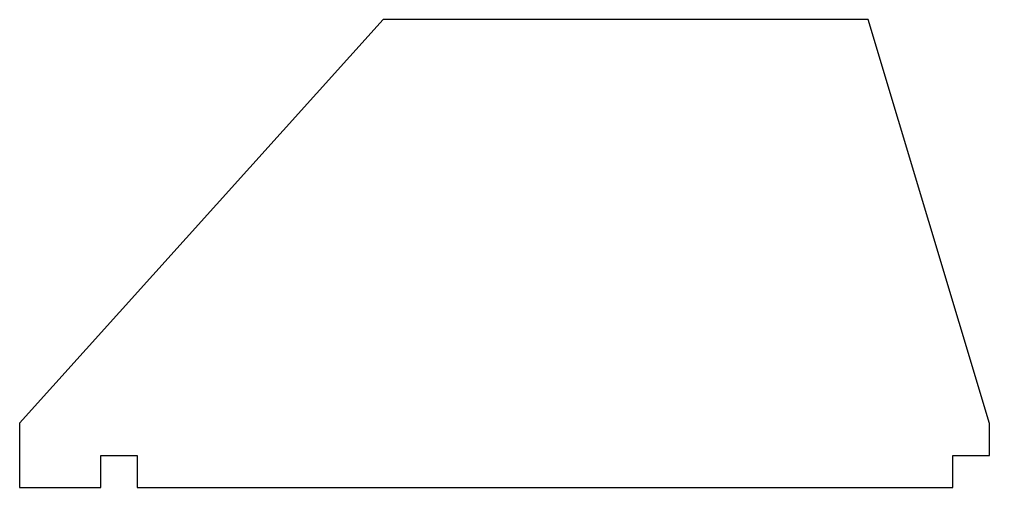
# Model space of a CAD drawing. Header units: metres. Extents: x 0 to 305, y -20 to 127.
import ezdxf

# ---------------------------------------------------------------- set-up
doc = ezdxf.new("R2010")
doc.units = ezdxf.units.M

msp = doc.modelspace()

# ---------------------------------------------------------------- linework, layer by layer
for p, q in [((114.26, 127.09), (-0.09, 0.03)), ((266.76, 127.09), (114.26, 127.09)), ((304.89, 0.01), (266.76, 127.09)), ((-0.09, 0.03), (-0.09, -20.19)), ((304.89, -10.14), (304.89, 0.01)), ((25.49, -10.14), (36.91, -10.14)), ((25.49, -20.19), (25.49, -10.14)), ((36.91, -10.14), (36.91, -20.19)), ((293.29, -20.19), (293.29, -10.14)), ((293.29, -10.14), (304.89, -10.14)), ((-0.09, -20.19), (25.49, -20.19)), ((36.91, -20.19), (293.29, -20.19))]:
    msp.add_line(p, q)

doc.saveas('drawing.dxf')
